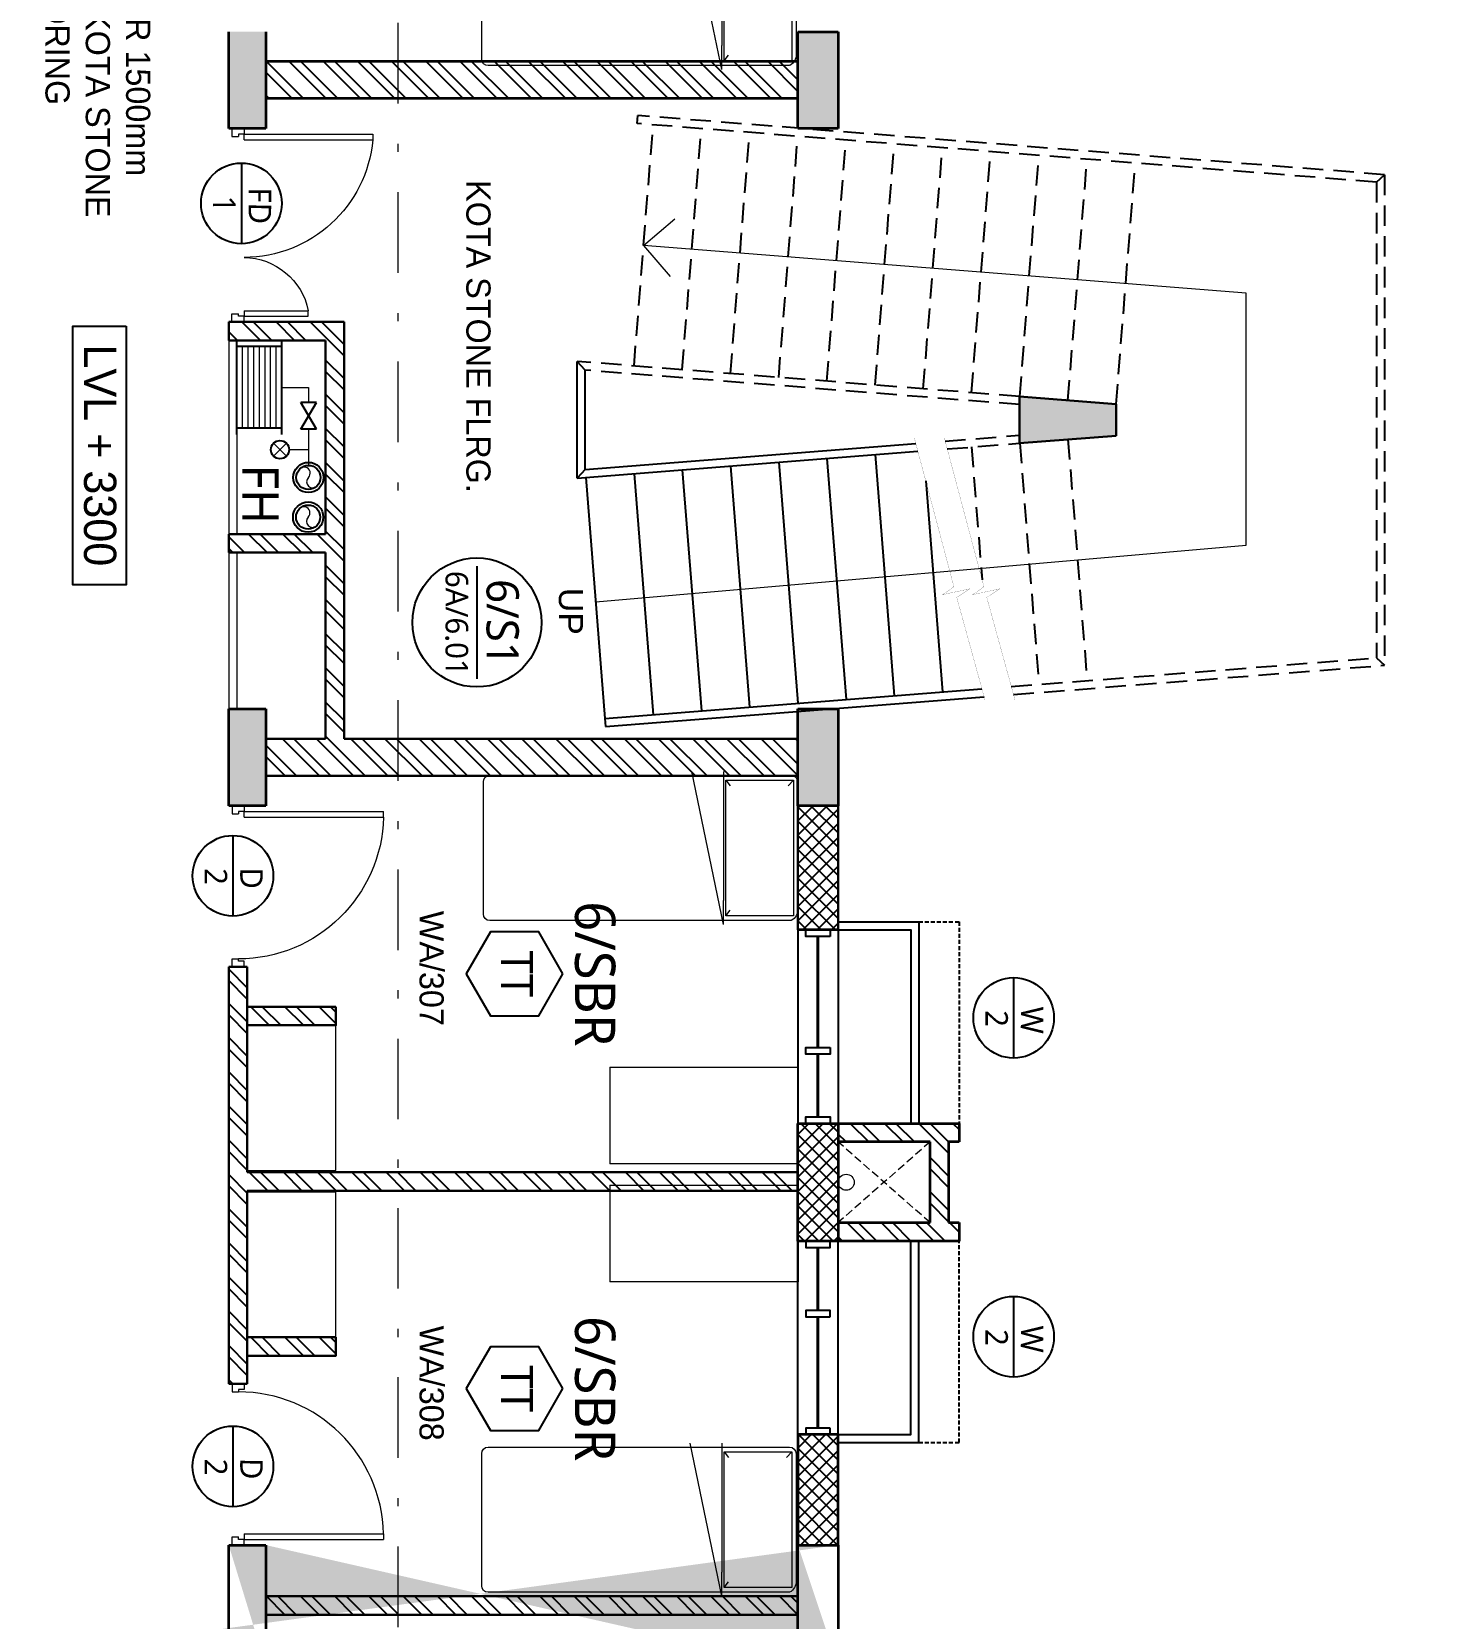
# Model space of a CAD drawing. Header units: millimetres. Extents: x -1127141 to 1597693, y -1835560 to -399335.
# Drawn here: x 1276199 to 1284923, y -523658 to -513819 of the extents above; entities that cross this region are included whole.
import ezdxf
from ezdxf.enums import TextEntityAlignment as Align

# ---------------------------------------------------------------- set-up
doc = ezdxf.new("R2010")
doc.units = ezdxf.units.MM
doc.header["$MEASUREMENT"] = 0
for name, pattern in [('Dash dot', [21, 10, -5, 1, -5]), ('DASHED2', [0.375, 0.25, -0.125]), ('HIDDEN', [0.375, 0.25, -0.125]), ('HIDDEN2', [4.7625, 3.175, -1.5875])]:
    doc.linetypes.add(name, pattern=pattern)
for name, color, linetype in [('A-Anno Tags', 6, 'Continuous'), ('A-Elevation', 4, 'Continuous'), ('A-Steps', 3, 'Continuous'), ('A-Wall Patt', 8, 'Continuous'), ('A-Window', 4, 'Continuous'), ('Anno_Frames', 7, 'Continuous'), ('Anno_Labels', 7, 'Continuous'), ('COLUMN', 5, 'Continuous'), ('S-Conc Patt', 9, 'Continuous')]:
    doc.layers.add(name, color=color, linetype=linetype)
for name, color, linetype, lineweight in [('A-Door', 4, 'Continuous', 9), ('A-Wall Sec', 1, 'Continuous', 30), ('A-WIN', 5, 'Continuous', 25), ('column hatch', 12, 'Continuous', 5), ('E-CABLE TRAY', 32, 'Continuous', 18), ('frntr', 32, 'Continuous', 9), ('rwp', 231, 'Continuous', 5), ('S-Concrete', 40, 'Continuous', 30), ('Section lines', 8, 'Continuous', 13), ('shaft', 252, 'HIDDEN2', 5), ('STAIR', 3, 'Continuous', 9), ('text', 7, 'Continuous', 9), ('Wall HATCH', 8, 'Continuous', 15)]:
    doc.layers.add(name, color=color, linetype=linetype, lineweight=lineweight)
doc.styles.add('IIITD @ 100', font='trebuc.ttf', dxfattribs={"height": 210})
doc.styles.get("Standard").update_dxf_attribs({"font": 'trebuc.ttf'})
pattern_1 = [(315, (1445308.53, 119140.81), (106.066017, 106.066017), []), (315, (1445308.53, 119070.1), (106.066017, 106.066017), [])]
pattern_2 = [(315, (1445308.53, 119140.81), (44.194174, 44.194174), []), (45, (1445308.53, 119140.81), (-44.194174, 44.194174), [])]

# ---------------------------------------------------------------- blocks, each defined once
blk = doc.blocks.new('ABL_Door_S - 1000 x 2100-11-3 Second Floor Lvl')
at = {"layer": 'A-Door', "color": 5}
for p, q in [((-500, 37.5), (-450, 37.5)), ((-500, -37.5), (-500, 37.5)), ((-450, 37.5), (-450, -2.5)), ((450, 37.5), (450, -2.5)), ((500, 37.5), (450, 37.5)), ((500, -37.5), (500, 37.5)), ((-500, -37.5), (-465, -37.5)), ((-465, -2.5), (-450, -2.5)), ((-465, -37.5), (-465, -2.5)), ((-430, -37.5), (-465, -37.5)), ((465, -2.5), (450, -2.5)), ((465, -37.5), (465, -2.5)), ((500, -37.5), (465, -37.5))]:
    blk.add_line(p, q, dxfattribs=at)
at = {"layer": 'A-Door', "color": 5, "lineweight": 18}
for p, q in [((-465, -37.5), (-465, -902.5)), ((-430, -37.5), (-430, -902.5)), ((-430, -902.5), (-465, -902.5))]:
    blk.add_line(p, q, dxfattribs=at)
at = {"layer": 'A-Door'}
blk.add_arc((-450.4, -2.3), 900.4, 271.2981, 359.98939, dxfattribs=at)
blk = doc.blocks.new('*U29')
at = {"layer": 'A-Anno Tags'}
blk.add_lwpolyline([(-250, 0), (250, 0)], dxfattribs=at)
blk.add_circle((0, 0), 250, dxfattribs=at)
at = {"layer": 'Anno_Frames', "color": 7}
for tag, rotation, p in [('ENTITY', 359.76079, (14.9, 184.7)), ('ENTITYNO', 0.17569, (4.1, -35.7))]:
    blk.add_attdef(tag, text='', height=140, rotation=rotation, dxfattribs=at).set_placement(p, align=Align.TOP_CENTER)
blk = doc.blocks.new('Room Tag with Finish')
blk.add_lwpolyline([(0, 0), (-2.598, -1.5), (-2.598, -4.5), (0, -6), (2.598, -4.5), (2.598, -1.5)], close=True)
at = {"layer": 'Anno_Frames'}
blk.add_attdef('ROOM_NAME', text='', height=2.5, dxfattribs=at).set_placement((0, 0), align=Align.BOTTOM_CENTER)
blk.add_attdef('FF', text='', height=2, dxfattribs=at).set_placement((0, -1.848), align=Align.TOP_CENTER)
blk = doc.blocks.new('W 1200')
at = {"layer": 'A-Window', "linetype": 'HIDDEN', "ltscale": 100}
for p, q in [((552587.8, 7900.3), (552587.8, 9150.3)), ((552837.8, 7900.3), (552587.8, 7900.3))]:
    blk.add_line(p, q, dxfattribs=at)
at = {"layer": 'A-Window', "color": 2, "lineweight": 40}
for p, q in [((553462.8, 8720.3), (553462.8, 9110.3)), ((553462.8, 7990.3), (553462.8, 8680.3))]:
    blk.add_line(p, q, dxfattribs=at)
at = {"layer": 'A-Window', "color": 5}
for points in [[(553337.8, 7900.3), (552837.8, 7900.3), (552837.8, 9150.3)], [(553337.8, 7950.3), (552887.8, 7950.3), (552887.8, 9150.3)]]:
    blk.add_lwpolyline(points, dxfattribs=at)
at = {"layer": 'A-Window'}
for points in [[(553337.8, 7950.3), (553337.8, 9150.3)], [(553587.8, 7950.3), (553587.8, 9150.3)], [(553387.8, 8680.3), (553387.8, 8720.3), (553537.8, 8720.3), (553537.8, 8680.3), (553387.8, 8680.3)]]:
    blk.add_lwpolyline(points, dxfattribs=at)
for points in [[(553387.8, 9150.3), (553537.8, 9150.3), (553537.8, 9110.3), (553387.8, 9110.3)], [(553387.8, 7990.3), (553537.8, 7990.3), (553537.8, 7950.3), (553387.8, 7950.3)]]:
    blk.add_lwpolyline(points, close=True, dxfattribs=at)
blk = doc.blocks.new('Door 1200')
at = {"layer": 'A-Door', "color": 5, "lineweight": 18}
for p, q in [((524083.6, 16182.3), (524083.6, 16132.3)), ((524083.6, 16182.3), (524158.6, 16182.3)), ((524123.6, 16147.3), (524123.6, 16132.3)), ((524158.6, 16147.3), (524123.6, 16147.3)), ((524158.6, 16182.3), (524158.6, 16147.3)), ((524158.6, 16147.3), (524557.1, 16147.3)), ((524158.6, 16112.3), (524158.6, 16147.3)), ((524557.1, 16147.3), (524557.1, 16112.3)), ((524083.6, 16132.3), (524123.6, 16132.3)), ((524158.6, 16112.3), (524557.1, 16112.3)), ((524083.6, 15032.3), (524123.6, 15032.3)), ((524083.6, 14982.3), (524083.6, 15032.3)), ((524083.6, 14982.3), (524158.6, 14982.3)), ((524123.6, 15017.3), (524123.6, 15032.3)), ((524158.6, 15017.3), (524123.6, 15017.3)), ((524158.6, 15052.3), (524957.9, 15052.4)), ((524158.6, 15052.3), (524158.6, 15017.3)), ((524158.6, 15017.3), (524957.9, 15017.4)), ((524158.6, 14982.3), (524158.6, 15017.3)), ((524957.9, 15017.4), (524957.9, 15052.4))]:
    blk.add_line(p, q, dxfattribs=at)
at = {"layer": 'A-Door', "lineweight": 18}
for centre, radius, start, end in [((524154.5, 16192.8), 410.5, 270.56949, 348.69202), ((524156.8, 14977.8), 804.5, 5.31466, 89.87159)]:
    blk.add_arc(centre, radius, start, end, dxfattribs=at)
blk = doc.blocks.new('f h')
at = {"layer": 'A-WIN'}
for p, q in [((1010874.1, -78569.6), (1010971.8, -78569.6)), ((1010874.1, -78569.6), (1010971.8, -78734.3)), ((1010971.8, -78569.6), (1010874.1, -78734.3)), ((1011088, -78536.1), (1011088, -79119.7)), ((1011088, -78574.9), (1011368, -78574.9)), ((1011368, -78536.1), (1011368, -79119.7)), ((1010874.1, -78734.3), (1010971.8, -78734.3)), ((1011088, -79080.9), (1011368, -79080.9))]:
    blk.add_line(p, q, dxfattribs=at)
at = {"layer": 'A-WIN', "ltscale": 50}
for centre, radius in [((1010925.4, -78023.2), 93.8), ((1010925.4, -78023.2), 75), ((1010923.8, -78269.1), 93.8), ((1010923.8, -78269.1), 75)]:
    blk.add_circle(centre, radius, dxfattribs=at)
at = {"layer": 'A-WIN'}
blk.add_circle((1011100.2, -78441.2), 56.6, dxfattribs=at)
at = {"layer": 'Wall HATCH'}
for p, q in [((1010923, -78569.6), (1010923, -78343.9)), ((1011140.3, -78401.1), (1011060.2, -78481.2)), ((1011140.3, -78481.2), (1011060.2, -78401.1)), ((1010923, -78441.2), (1011043.6, -78441.2)), ((1011123, -78574.9), (1011123, -79080.9)), ((1011158, -78574.9), (1011158, -79080.9)), ((1011193, -78574.9), (1011193, -79080.9)), ((1011228, -78574.9), (1011228, -79080.9)), ((1011263, -78574.9), (1011263, -79080.9)), ((1011298, -78574.9), (1011298, -79080.9)), ((1011333, -78574.9), (1011333, -79080.9)), ((1010923, -78827.9), (1010923, -78734.3)), ((1011088, -78827.9), (1010923, -78827.9))]:
    blk.add_line(p, q, dxfattribs=at)
at = {"layer": 'Wall HATCH', "ltscale": 50}
for centre in [(1010899, -77996.6), (1010897.5, -78242.4)]:
    blk.add_arc(centre, 37.5, 314.62668, 134.62668, dxfattribs=at)
at = {"layer": 'Wall HATCH'}
for centre in [(1010951.7, -78049.9), (1010950.1, -78295.8)]:
    blk.add_arc(centre, 37.5, 134.62668, 314.62668, dxfattribs=at)
blk = doc.blocks.new('Starting Stair HOSTEL out')
at = {"layer": 'S-Conc Patt', "linetype": 'Continuous'}
blk.add_hatch(color=256, dxfattribs=at).paths.add_polyline_path([(926418.9, 139402.9), (926223.3, 139402.9), (926175.7, 138802.9), (926466.1, 138802.9)])
at = {"layer": 'A-Elevation', "linetype": 'HIDDEN2', "ltscale": 40}
for p, q in [((924800.3, 141066.7), (924433.1, 136435.1)), ((924846.5, 141016.7), (924483, 136431.1)), ((924800.3, 141066.7), (927842.8, 141066.7)), ((924846.5, 141016.7), (924800.3, 141066.7)), ((924846.5, 141016.7), (927796.6, 141016.7)), ((927796.6, 141016.7), (927841.5, 141066.6)), ((927974.7, 138752.5), (927796.6, 141016.7)), ((928023.8, 138766.1), (927842.8, 141066.7)), ((926175.7, 138802.9), (925958.2, 136059.2)), ((926225.9, 138802.9), (926012.3, 136109.2)), ((926452.2, 138342.1), (926416, 138802.9)), ((926501.3, 138355.2), (926466.1, 138802.9)), ((924483, 136431.1), (924433.1, 136435.1))]:
    blk.add_line(p, q, dxfattribs=at)
at = {"layer": 'A-Elevation'}
for p, q in [((928173.1, 136231.7), (927989.1, 138570.3)), ((928222.9, 136235.7), (928038.2, 138583.8)), ((926627.9, 136109.2), (926466.6, 138159.8)), ((926682, 136059.2), (926515.7, 138172.8)), ((928173.1, 136231.7), (928222.9, 136235.7)), ((926012.3, 136109.2), (925958.2, 136059.2)), ((926627.9, 136109.2), (926012.3, 136109.2)), ((926627.9, 136109.2), (926682, 136059.2)), ((926682, 136059.2), (925958.2, 136059.2))]:
    blk.add_line(p, q, dxfattribs=at)
at = {"layer": 'A-Steps', "linetype": 'DASHED2', "ltscale": 500}
for p, q in [((926223.3, 139402.9), (924728, 139521.4)), ((926199.6, 139103.8), (924704.3, 139222.4)), ((926441, 139103.8), (927936.3, 139222.4)), ((926175.9, 138804.8), (924680.6, 138923.3)), ((926464.7, 138804.8), (927960, 138923.3)), ((926152.2, 138505.7), (924656.9, 138624.2)), ((926488.4, 138505.7), (927312.1, 138571)), ((926128.5, 138206.6), (924633.1, 138325.2)), ((926104.7, 137907.6), (924609.4, 138026.1)), ((926081, 137608.5), (924585.7, 137727.1)), ((926057.3, 137309.5), (924562, 137428)), ((926033.6, 137010.4), (924538.3, 137128.9)), ((926009.9, 136711.3), (924514.6, 136829.9)), ((925986.2, 136412.3), (924490.9, 136530.8))]:
    blk.add_line(p, q, dxfattribs=at)
at = {"layer": 'A-Steps'}
for p, q in [((926698, 138221.4), (928007.4, 138325.2)), ((926535.8, 137907.6), (928031.1, 138026.1)), ((926559.5, 137608.5), (928054.8, 137727.1)), ((926583.2, 137309.5), (928078.5, 137428)), ((926606.9, 137010.4), (928102.2, 137128.9)), ((926630.6, 136711.3), (928126, 136829.9)), ((926654.4, 136412.3), (928149.7, 136530.8)), ((926678.1, 136113.2), (928173.4, 136231.8))]:
    blk.add_line(p, q, dxfattribs=at)
at = {"layer": 'S-Concrete', "linetype": 'Continuous'}
for p, q in [((926175.7, 138802.9), (926223.3, 139402.9)), ((926223.3, 139402.9), (926418.9, 139402.9)), ((926466.1, 138802.9), (926418.9, 139402.9)), ((926175.7, 138802.9), (926466.1, 138802.9))]:
    blk.add_line(p, q, dxfattribs=at)
at = {"layer": 'STAIR', "color": 5, "const_width": 1}
for points in [[(926431.4, 138336.6), (927355.9, 138582.7), (927405.2, 138511.2), (927368.3, 138680.8), (927422.4, 138600.4), (928057.9, 138775.4)], [(926431.4, 138150.4), (927355.9, 138396.5), (927405.2, 138325), (927368.3, 138494.6), (927422.4, 138414.2), (928057.9, 138589.3)]]:
    blk.add_lwpolyline(points, dxfattribs=at)
at = {"layer": 'text'}
for p, q in [((925534.9, 140209.8), (925238.5, 136471.5)), ((927098.5, 140209.8), (925534.9, 140209.8)), ((927449.7, 136174.4), (927098.5, 140209.8)), ((925238.5, 136471.5), (925073, 136665.5)), ((925238.5, 136471.5), (925432.5, 136637))]:
    blk.add_line(p, q, dxfattribs=at)
at = {"layer": 'text', "linetype": 'Continuous', "insert": (927362.5, 136095.9), "char_height": 150, "width": 495.151, "attachment_point": 1}
blk.add_mtext('{\\fArial|b0|i0|c0|p34;UP}', dxfattribs=at)
blk = doc.blocks.new('Door Tag')
blk.add_line((-3.5, 0), (3.5, 0))
blk.add_circle((0, 0), 4)
blk.add_attdef('DW_NAME', text='', height=2).set_placement((0, 0), align=Align.BOTTOM_CENTER)
blk.add_attdef('SHEET_NO', text='', height=1.4).set_placement((0.053, -0.543), align=Align.TOP_CENTER)
blk = doc.blocks.new('Section Grp abc')
at = {"layer": 'Section lines', "linetype": 'Dash dot', "ltscale": 50}
blk.add_line((604554.4, -166837.6), (664405.7, -166837.6), dxfattribs=at)
blk = doc.blocks.new('column 2.03')
at = {"layer": 'S-Conc Patt'}
h = blk.add_hatch(color=256, dxfattribs=at)
h.paths.add_polyline_path([(540566.9, -135247.1), (541303.1, -135104), (541350.8, -135349.4), (540614.6, -135492.5)])
h.paths.add_polyline_path([(524899.3, -138549.2), (524851.5, -138303.7), (525872.4, -138105.3), (525920.1, -138350.7)])
h.paths.add_polyline_path([(537562.2, -136087.7), (537514.5, -135842.3), (538535.4, -135643.9), (538583.1, -135889.3)])
h.paths.add_polyline_path([(534396.5, -136703.1), (534348.8, -136457.7), (535369.7, -136259.2), (535417.4, -136504.6)])
h.paths.add_polyline_path([(531230.7, -137318.4), (531183, -137073), (532203.9, -136874.6), (532251.6, -137120)])
h.paths.add_polyline_path([(528065, -137933.8), (528017.3, -137688.4), (529038.2, -137489.9), (529085.9, -137735.4)])
h.paths.add_polyline_path([(535976.7, -127930.6), (535929, -127685.2), (536949.9, -127486.8), (536997.6, -127732.2)])
h.paths.add_polyline_path([(532810.9, -128546), (532763.2, -128300.6), (533784.1, -128102.1), (533831.8, -128347.5)])
h.paths.add_polyline_path([(529644.8, -129159.3), (529597.1, -128913.9), (530618, -128715.5), (530665.7, -128960.9)])
h.paths.add_polyline_path([(520147.5, -131005.4), (520099.8, -130760), (521120.7, -130561.5), (521168.4, -130806.9)])
h.paths.add_polyline_path([(523313.3, -130390), (523265.6, -130144.6), (524286.5, -129946.2), (524334.2, -130191.6)])
h.paths.add_polyline_path([(526479, -129774.7), (526431.3, -129529.3), (527452.2, -129330.8), (527499.9, -129576.2)])
h.paths.add_polyline_path([(534601.4, -133066.6), (534645.3, -133292.4), (533909.1, -133435.5), (533865.2, -133209.7)])
h.paths.add_polyline_path([(534271.4, -131369.1), (534315.3, -131594.8), (533579.1, -131737.9), (533535.2, -131512.2)])
h.paths.add_polyline_path([(528269.9, -134297.3), (528313.8, -134523.1), (527577.5, -134666.2), (527533.7, -134440.4)])
h.paths.add_polyline_path([(527939.9, -132599.8), (527983.8, -132825.5), (527247.6, -132968.7), (527203.7, -132742.9)])
h.paths.add_polyline_path([(521917.3, -135532.1), (521961.2, -135757.9), (521225, -135901), (521181.1, -135675.2)])
h.paths.add_polyline_path([(521587.4, -133834.6), (521631.3, -134060.4), (520895, -134203.5), (520851.2, -133977.7)])
h.paths.add_polyline_path([(544877.5, -132790.5), (544734.4, -132054.3), (544979.8, -132006.6), (545122.9, -132742.8)])
h.paths.add_polyline_path([(517960.1, -142269.1), (517210.4, -142269.1), (517210.4, -142019.1), (517960.1, -142019.1)])
h.paths.add_polyline_path([(514865.3, -142269.1), (514115.3, -142269.1), (514115.3, -142019.1), (514865.3, -142019.1)])
h.paths.add_polyline_path([(511830.3, -142269.1), (511080.3, -142269.1), (511080.3, -142019.1), (511830.3, -142019.1)])
h.paths.add_polyline_path([(540790.7, -131864.2), (540201.7, -131978.7), (540245.6, -132204.5), (540834.5, -132090)])
h.paths.add_polyline_path([(544283.2, -129732.9), (544140.1, -128996.7), (544385.5, -128949), (544528.6, -129685.2)])
h.paths.add_polyline_path([(543543.9, -125929.8), (543400.8, -125193.6), (543646.2, -125145.9), (543789.4, -125882.1)])
h.paths.add_polyline_path([(539189.6, -126012.2), (539631.4, -125926.3), (539675.3, -126152.1), (539233.5, -126238)])
h.paths.add_polyline_path([(539780.1, -128474.1), (539694.2, -128032.4), (539920, -127988.5), (540005.9, -128430.2)])
h.paths.add_polyline_path([(541523.5, -126017), (541437.6, -125575.2), (541663.4, -125531.3), (541749.2, -125973.1)])
h.paths.add_polyline_path([(542305.6, -130041), (542219.8, -129599.3), (542445.5, -129555.4), (542531.4, -129997.1)])
h.paths.add_polyline_path([(542125.1, -127906.1), (541683.4, -127992), (541639.5, -127766.2), (542081.2, -127680.3)])
h.paths.add_polyline_path([(540306.2, -129974.8), (540392.1, -130416.6), (540166.3, -130460.5), (540080.4, -130018.7)])
h.paths.add_polyline_path([(515809.6, -129110), (515073.4, -129253.1), (515025.7, -129007.7), (515761.9, -128864.6)])
h.paths.add_polyline_path([(517979.5, -134770.2), (517865, -134181.2), (518090.8, -134137.3), (518205.3, -134726.3)])
h.paths.add_polyline_path([(517278.9, -136668.8), (516542.7, -136811.9), (516498.8, -136586.1), (517235, -136443)])
h.paths.add_polyline_path([(517859.1, -130219.6), (517122.9, -130362.7), (517075.2, -130117.2), (517811.4, -129974.1)])
h.paths.add_polyline_path([(516895.3, -142569.1), (516295.3, -142569.1), (516295.3, -142319.1), (516895.3, -142319.1)])
h.paths.add_polyline_path([(511830.3, -142569.1), (511080.3, -142569.1), (511080.3, -142319.1), (511830.3, -142319.1)])
h.paths.add_polyline_path([(519550.2, -142319.1), (520150.3, -142319.1), (520150.3, -142569.1), (519550.2, -142569.1)])
h.paths.add_polyline_path([(514865.3, -142569.1), (514115.3, -142569.1), (514115.3, -142319.1), (514865.3, -142319.1)])
h.paths.add_polyline_path([(516948.8, -134970.5), (516212.5, -135113.6), (516164.8, -134868.2), (516901.1, -134725.1)])
h.paths.add_polyline_path([(517957.2, -140158.4), (517221, -140301.5), (517173.3, -140056.1), (517909.5, -139913)])
h.paths.add_polyline_path([(517576.5, -128766.5), (516840.3, -128909.6), (516792.6, -128664.2), (517528.8, -128521.1)])
h.paths.add_polyline_path([(512267.3, -129798.6), (511531.1, -129941.7), (511483.4, -129696.2), (512219.6, -129553.1)])
h.paths.add_polyline_path([(513410, -135658.4), (512673.8, -135801.5), (512626.1, -135556.1), (513362.3, -135413)])
h.paths.add_polyline_path([(522639.7, -139248.2), (521829.8, -139405.7), (521782.1, -139160.3), (522592, -139002.8)])
h.paths.add_polyline_path([(511330.3, -135808), (511330.3, -136455.9), (511080.3, -136455.9), (511080.3, -135855.9)])
h.paths.add_polyline_path([(533145.8, -169459.8), (532395.8, -169459.8), (532395.8, -169209.8), (533145.8, -169209.8)])
h.paths.add_polyline_path([(533145.8, -164179.8), (532395.8, -164179.8), (532395.8, -163949.8), (533145.8, -163949.8)])
h.paths.add_polyline_path([(533145.8, -160649.8), (532395.8, -160649.8), (532395.8, -160399.8), (533145.8, -160399.8)])
h.paths.add_polyline_path([(533145.8, -165909.8), (532395.8, -165909.8), (532395.8, -165679.8), (533145.8, -165679.8)])
h.paths.add_polyline_path([(527885.8, -169459.8), (527135.8, -169459.8), (527135.8, -169209.8), (527885.8, -169209.8)])
h.paths.add_polyline_path([(527885.8, -164179.8), (527135.8, -164179.8), (527135.8, -163949.8), (527885.8, -163949.8)])
h.paths.add_polyline_path([(527885.8, -160649.8), (527135.8, -160649.8), (527135.8, -160399.8), (527885.8, -160399.8)])
h.paths.add_polyline_path([(527885.8, -165909.8), (527135.8, -165909.8), (527135.8, -165679.8), (527885.8, -165679.8)])
h.paths.add_polyline_path([(522625.8, -164179.8), (521875.8, -164179.8), (521875.8, -163949.8), (522625.8, -163949.8)])
h.paths.add_polyline_path([(517780.8, -158379.8), (517030.8, -158379.8), (517030.8, -158629.8), (517780.8, -158629.8)])
h.paths.add_polyline_path([(514115.3, -158379.8), (514865.3, -158379.8), (514865.3, -158629.8), (514115.3, -158629.8)])
h.paths.add_polyline_path([(511080.3, -158379.8), (511830.3, -158379.8), (511830.3, -158629.8), (511080.3, -158629.8)])
h.paths.add_polyline_path([(542530.8, -160649.8), (541930.8, -160649.8), (541930.8, -160399.8), (542530.8, -160399.8)])
h.paths.add_polyline_path([(517855.8, -160399.8), (517105.8, -160399.8), (517105.8, -160649.8), (517855.8, -160649.8)])
h.paths.add_polyline_path([(522625.8, -160649.8), (521875.8, -160649.8), (521875.8, -160399.8), (522625.8, -160399.8)])
h.paths.add_polyline_path([(538330.8, -160649.8), (537730.8, -160649.8), (537730.8, -160399.8), (538330.8, -160399.8)])
h.paths.add_polyline_path([(541930.8, -163949.8), (542530.8, -163949.8), (542530.8, -164179.8), (541930.8, -164179.8)])
h.paths.add_polyline_path([(538330.8, -164179.8), (537730.8, -164179.8), (537730.8, -163949.8), (538330.8, -163949.8)])
h.paths.add_polyline_path([(519655.8, -170419.8), (518905.8, -170419.8), (518905.8, -170169.8), (519655.8, -170169.8)])
h.paths.add_polyline_path([(511330.3, -165929.8), (511330.3, -165179.8), (511080.3, -165179.8), (511080.3, -165929.8)])
h.paths.add_polyline_path([(514250.7, -165929.8), (513500.7, -165929.8), (513500.7, -165679.8), (514250.7, -165679.8)])
h.paths.add_polyline_path([(519655.8, -171899.8), (518905.8, -171899.8), (518905.8, -171649.8), (519655.8, -171649.8)])
h.paths.add_polyline_path([(517855.8, -171899.8), (517105.8, -171899.8), (517105.8, -171649.8), (517855.8, -171649.8)])
h.paths.add_polyline_path([(517855.8, -165929.8), (517105.8, -165929.8), (517105.8, -165679.8), (517855.8, -165679.8)])
h.paths.add_polyline_path([(517855.8, -164179.8), (517105.8, -164179.8), (517105.8, -163949.8), (517855.8, -163949.8)])
h.paths.add_polyline_path([(518905.8, -166279.8), (518905.8, -165679.8), (519135.8, -165679.8), (519135.8, -166279.8)])
h.paths.add_polyline_path([(540095.8, -166129.8), (540095.8, -165679.8), (540325.8, -165679.8), (540325.8, -166129.8)])
h.paths.add_polyline_path([(537810.8, -165679.8), (538260.8, -165679.8), (538260.8, -165909.8), (537810.8, -165909.8)])
h.paths.add_polyline_path([(540095.8, -170169.8), (540095.8, -169719.8), (540325.8, -169719.8), (540325.8, -170169.8)])
h.paths.add_polyline_path([(537915.8, -170169.8), (537915.8, -169719.8), (538145.8, -169719.8), (538145.8, -170169.8)])
h.paths.add_polyline_path([(540325.8, -168039.8), (539875.8, -168039.8), (539875.8, -167809.8), (540325.8, -167809.8)])
h.paths.add_polyline_path([(537915.8, -168149.8), (537915.8, -167699.8), (538145.8, -167699.8), (538145.8, -168149.8)])
h.paths.add_polyline_path([(542115.8, -166279.8), (542115.8, -165679.8), (542345.8, -165679.8), (542345.8, -166279.8)])
h.paths.add_polyline_path([(522365.8, -170419.8), (522365.8, -169669.8), (522115.8, -169669.8), (522115.8, -170419.8)])
h.paths.add_polyline_path([(542095.8, -170169.1), (542095.8, -169569.1), (542345.8, -169569.1), (542345.8, -170169.1)])
h.paths.add_polyline_path([(511080.3, -158079.8), (511830.3, -158079.8), (511830.3, -158329.8), (511080.3, -158329.8)])
h.paths.add_polyline_path([(520150.3, -158329.8), (519550.3, -158329.8), (519550.3, -158079.8), (520150.3, -158079.8)])
h.paths.add_polyline_path([(516295.3, -147579.8), (516895.3, -147579.8), (516895.3, -147809.8), (516295.3, -147809.8)])
h.paths.add_polyline_path([(516895.3, -158329.8), (516295.3, -158329.8), (516295.3, -158079.8), (516895.3, -158079.8)])
h.paths.add_polyline_path([(516295.3, -152839.8), (516895.3, -152839.8), (516895.3, -153069.8), (516295.3, -153069.8)])
h.paths.add_polyline_path([(514865.3, -147809.8), (514265.3, -147809.8), (514265.3, -147579.8), (514865.3, -147579.8)])
h.paths.add_polyline_path([(514865.3, -153069.8), (514265.3, -153069.8), (514265.3, -152839.8), (514865.3, -152839.8)])
h.paths.add_polyline_path([(514115.3, -158079.8), (514865.3, -158079.8), (514865.3, -158329.8), (514115.3, -158329.8)])
h.paths.add_polyline_path([(514250.7, -171899.8), (513500.7, -171899.8), (513500.7, -171649.8), (514250.7, -171649.8)])
h.paths.add_polyline_path([(511330.3, -147394.8), (511330.3, -147994.8), (511080.3, -147994.8), (511080.3, -147394.8)])
h.paths.add_polyline_path([(511330.3, -152654.5), (511330.3, -153255.2), (511080.3, -153255.2), (511080.3, -152654.5)])
h.paths.add_polyline_path([(520150.3, -147394.1), (520150.3, -147994.1), (519900.3, -147994.1), (519900.3, -147394.1)])
h.paths.add_polyline_path([(520150.3, -152654.8), (520150.3, -153254.8), (519900.3, -153254.8), (519900.3, -152654.8)])
h.paths.add_polyline_path([(522345.8, -165679.8), (522345.8, -166429.8), (522115.8, -166429.8), (522115.8, -165679.8)])
edge = h.paths.add_edge_path()
edge.add_line((547865.8, -169459.8), (547115.8, -169459.8))
edge.add_line((547115.8, -169209.8), (547865.8, -169209.8))
edge.add_line((547115.8, -169459.8), (547115.8, -169209.8))
edge.add_line((547865.8, -164179.8), (547115.8, -164179.8))
edge.add_line((547115.8, -163949.8), (547865.8, -163949.8))
edge.add_line((547115.8, -164179.8), (547115.8, -163949.8))
edge.add_line((547865.8, -160649.8), (547115.8, -160649.8))
edge.add_line((547115.8, -160399.8), (547865.8, -160399.8))
edge.add_line((547115.8, -160649.8), (547115.8, -160399.8))
edge.add_line((547865.8, -165909.8), (547115.8, -165909.8))
edge.add_line((547115.8, -165679.8), (547865.8, -165679.8))
edge.add_line((547115.8, -165909.8), (547115.8, -165679.8))
h.paths.add_polyline_path([(558385.8, -164179.8), (557635.8, -164179.8), (557635.8, -163949.8), (558385.8, -163949.8)])
h.paths.add_polyline_path([(558385.8, -160649.8), (557635.8, -160649.8), (557635.8, -160399.8), (558385.8, -160399.8)])
h.paths.add_polyline_path([(558145.8, -165679.8), (558145.8, -166429.8), (557915.8, -166429.8), (557915.8, -165679.8)])
h.paths.add_polyline_path([(553125.8, -169459.8), (552375.8, -169459.8), (552375.8, -169209.8), (553125.8, -169209.8)])
h.paths.add_polyline_path([(553125.8, -164179.8), (552375.8, -164179.8), (552375.8, -163949.8), (553125.8, -163949.8)])
h.paths.add_polyline_path([(553125.8, -160649.8), (552375.8, -160649.8), (552375.8, -160399.8), (553125.8, -160399.8)])
h.paths.add_polyline_path([(553125.8, -165909.8), (552375.8, -165909.8), (552375.8, -165679.8), (553125.8, -165679.8)])
h.paths.add_polyline_path([(547865.8, -169459.8), (547115.8, -169459.8), (547115.8, -169209.8), (547865.8, -169209.8)], flags=17)
h.paths.add_polyline_path([(547865.8, -164179.8), (547115.8, -164179.8), (547115.8, -163949.8), (547865.8, -163949.8)], flags=17)
h.paths.add_polyline_path([(547865.8, -160649.8), (547115.8, -160649.8), (547115.8, -160399.8), (547865.8, -160399.8)], flags=17)
h.paths.add_polyline_path([(547865.8, -165909.8), (547115.8, -165909.8), (547115.8, -165679.8), (547865.8, -165679.8)], flags=17)
h.paths.add_polyline_path([(565550.8, -171254.8), (565550.8, -170654.8), (565300.8, -170654.8), (565300.8, -171254.8)])
h.paths.add_polyline_path([(565550.8, -160649.8), (564950.8, -160649.8), (564950.8, -160399.8), (565550.8, -160399.8)])
h.paths.add_polyline_path([(561350.8, -160649.8), (560750.8, -160649.8), (560750.8, -160399.8), (561350.8, -160399.8)])
h.paths.add_polyline_path([(565550.8, -164179.8), (564950.8, -164179.8), (564950.8, -163949.8), (565550.8, -163949.8)])
h.paths.add_polyline_path([(561350.8, -164179.8), (560750.8, -164179.8), (560750.8, -163949.8), (561350.8, -163949.8)])
h.paths.add_polyline_path([(565550.8, -166429.8), (565550.8, -165679.8), (565300.8, -165679.8), (565300.8, -166429.8)])
h.paths.add_polyline_path([(560600.8, -171254.8), (561350.8, -171254.8), (561350.8, -171004.8), (560600.8, -171004.8)])
h.paths.add_polyline_path([(561350.8, -166429.8), (561350.8, -165679.8), (561120.8, -165679.8), (561120.8, -166429.8)])
h.paths.add_polyline_path([(557895.8, -171254.8), (557895.8, -170504.8), (558145.8, -170504.8), (558145.8, -171254.8)])
at = {"layer": 'S-Concrete', "lineweight": 35}
for p, q in [((537730.8, -160649.8), (537730.8, -160399.8)), ((537730.8, -160399.8), (538330.8, -160399.8)), ((538330.8, -160399.8), (538330.8, -160649.8)), ((541930.8, -160649.8), (541930.8, -160399.8)), ((541930.8, -160399.8), (542530.8, -160399.8)), ((542530.8, -160399.8), (542530.8, -160649.8)), ((547115.8, -160649.8), (547115.8, -160399.8)), ((547115.8, -160399.8), (547865.8, -160399.8)), ((538330.8, -160649.8), (537730.8, -160649.8)), ((542530.8, -160649.8), (541930.8, -160649.8)), ((547865.8, -160649.8), (547115.8, -160649.8)), ((537730.8, -163949.8), (538330.8, -163949.8)), ((538330.8, -163949.8), (538330.8, -164179.8)), ((541930.8, -164179.8), (541930.8, -163949.8)), ((541930.8, -163949.8), (542530.8, -163949.8)), ((542530.8, -163949.8), (542530.8, -164179.8)), ((547115.8, -164179.8), (547115.8, -163949.8)), ((547115.8, -163949.8), (547865.8, -163949.8)), ((538330.8, -164179.8), (537730.8, -164179.8)), ((542530.8, -164179.8), (541930.8, -164179.8)), ((547865.8, -164179.8), (547115.8, -164179.8))]:
    blk.add_line(p, q, dxfattribs=at)
blk = doc.blocks.new('table')
at = {"layer": 'frntr'}
for p, q in [((268967.9, -309086.6), (269567.9, -309086.6)), ((268967.9, -309086.6), (268967.9, -310253.5)), ((269567.9, -310254.9), (269567.9, -309086.6)), ((268967.9, -310253.5), (269567.9, -310253.5))]:
    blk.add_line(p, q, dxfattribs=at)
blk = doc.blocks.new('bed')
at = {"layer": 'frntr'}
for p, q in [((268672.9, -306926.9), (268672.9, -308179.2)), ((269532.9, -306886.9), (268712.9, -306886.9)), ((269572.9, -308376.9), (269572.9, -306926.9)), ((269597.9, -308376.9), (268647.9, -308179.2)), ((268672.9, -308179.2), (268672.9, -308376.9)), ((268647.9, -308376.9), (269447.9, -308376.9)), ((268672.9, -308376.9), (268672.9, -308796.9)), ((269542.8, -308390.7), (268702.8, -308390.7)), ((268702.8, -308390.7), (268702.8, -308810.7)), ((268702.8, -308390.7), (268737.9, -308416.9)), ((269597.9, -308376.9), (269447.9, -308376.9)), ((269542.8, -308390.7), (269507.9, -308416.9)), ((269542.8, -308810.7), (269542.8, -308390.7)), ((269572.9, -308796.9), (269572.9, -308376.9)), ((268702.8, -308810.7), (268737.9, -308776.9)), ((268702.8, -308810.7), (269542.8, -308810.7)), ((268712.9, -308836.9), (269509.9, -308836.9))]:
    blk.add_line(p, q, dxfattribs=at)
for centre, radius, start, end in [((268712.9, -306926.9), 40, 90, 180), ((269532.9, -306926.9), 40, 0, 90), ((268712.9, -308796.9), 40, 180, 270), ((269506.4, -308761.8), 75.2, 267.33383, 332.15593)]:
    blk.add_arc(centre, radius, start, end, dxfattribs=at)
blk = doc.blocks.new('wardrobe')
at = {"layer": 'frntr'}
for p, q in [((266249.2, -309334.4), (266799.2, -309334.4)), ((266249.2, -310234.4), (266249.2, -309334.4)), ((266799.2, -310234.4), (266799.2, -309334.4)), ((266799.2, -309334.4), (266799.2, -310234.4)), ((266799.2, -310234.4), (266249.2, -310234.4))]:
    blk.add_line(p, q, dxfattribs=at)
blk = doc.blocks.new('bbbb')
at = {"layer": 'frntr', "rotation": 90}
blk.add_blockref('wardrobe', (-39613.3, -573636), dxfattribs=at)
at = {"layer": 'frntr'}
for name, p in [('bed', (2630, -1404.3)), ('table', (710, 0))]:
    blk.add_blockref(name, p, dxfattribs=at)
blk = doc.blocks.new('aaa')
at = {"layer": 'frntr', "rotation": 90}
blk.add_blockref('wardrobe', (-40626.7, -573636), dxfattribs=at)
at = {"layer": 'frntr'}
for name, p in [('bed', (-1514.5, -1414.3)), ('table', (0, 0))]:
    blk.add_blockref(name, p, dxfattribs=at)

msp = doc.modelspace()

# ---------------------------------------------------------------- hatches: boundary and pattern name
at = {"layer": 'A-Wall Patt'}
h = msp.add_hatch(dxfattribs=at)
h.set_pattern_fill('ANSI32', color=256, scale=400, style=0)
h.set_pattern_definition(pattern_1)
h.paths.add_polyline_path([(1280950.8, -508973.8), (1280950.8, -509088.8), (1280951, -509088.8), (1280951, -508973.8)])
h.paths.add_polyline_path([(1280950.8, -513888.8), (1280950.8, -514061.3), (1280951, -514061.3), (1280951, -513888.8)])
h.paths.add_polyline_path([(1281770.8, -511243.8), (1281770.8, -511743.8), (1281200.8, -511743.8), (1281200.8, -511243.8)], flags=16)
h.paths.add_polyline_path([(1277536, -510233.8), (1277421, -510233.8), (1277421, -512818.8), (1277536, -512818.8)])
h.paths.add_polyline_path([(1281201, -511128.8), (1281201, -511858.8), (1281950.8, -511858.8), (1281950.8, -511743.8), (1281885.8, -511743.8), (1281885.8, -511243.8), (1281950.8, -511243.8), (1281950.8, -511128.8)])
h.paths.add_polyline_path([(1280951, -511858.8), (1280951, -511128.8), (1280950.8, -511128.8), (1280950.8, -511431.3), (1277536, -511431.3), (1277536, -511546.3), (1280950.8, -511546.3), (1280950.8, -511858.8)])
h = msp.add_hatch(dxfattribs=at)
h.set_pattern_fill('ANSI32', color=256, scale=400, style=0)
h.set_pattern_definition(pattern_1)
h.paths.add_polyline_path([(1280951, -514233.8), (1280951, -514003.6), (1277651, -514004.1), (1277651, -514233.8)])
h = msp.add_hatch(dxfattribs=at)
h.set_pattern_fill('ANSI32', color=256, scale=400, style=0)
h.set_pattern_definition(pattern_1)
h.paths.add_polyline_path([(1278136, -518203.8), (1278136, -515618.8), (1278021, -515618.8), (1277421, -515618.8), (1277421, -515733.8), (1278021, -515733.8), (1278021, -516933.8), (1277421, -516933.8), (1277421, -517048.8), (1278021, -517048.8), (1278021, -518203.8)])
h.paths.add_polyline_path([(1280951, -518433.8), (1280951, -518203.8), (1277651, -518203.8), (1277651, -518433.8)])
h.paths.add_polyline_path([(1280951, -519388.8), (1280951, -518548.8), (1280950.8, -518548.8), (1280950.8, -519388.8)])
h = msp.add_hatch(dxfattribs=at)
h.set_pattern_fill('ANSI32', color=256, scale=400, style=0)
h.set_pattern_definition([(315, (1375248.27, -290140.47), (106.06602, 106.06602), []), (315, (1375248.27, -290211.18), (106.06602, 106.06602), [])])
h.paths.add_polyline_path([(1280950.8, -518433.8), (1280950.8, -518548.8), (1280951, -518548.8), (1280951, -518433.8)])
h.paths.add_polyline_path([(1280950.8, -523348.8), (1280950.8, -523521.3), (1280951, -523521.3), (1280951, -523348.8)])
h.paths.add_polyline_path([(1281770.8, -520703.8), (1281770.8, -521203.8), (1281200.8, -521203.8), (1281200.8, -520703.8)], flags=16)
h.paths.add_polyline_path([(1277421, -522203.8), (1277536, -522203.8), (1277536, -519618.8), (1277421, -519618.8)])
h.paths.add_polyline_path([(1280951, -521318.8), (1280951, -520588.8), (1280950.8, -520588.8), (1280950.8, -520891.3), (1277536, -520891.3), (1277536, -521006.3), (1280950.8, -521006.3), (1280950.8, -521318.8)])
h.paths.add_polyline_path([(1281201, -520588.8), (1281201, -521318.8), (1281950.8, -521318.8), (1281950.8, -521203.8), (1281885.8, -521203.8), (1281885.8, -520703.8), (1281950.8, -520703.8), (1281950.8, -520588.8)])
h = msp.add_hatch(dxfattribs=at)
h.set_pattern_fill('ANSI37', color=256, scale=500, style=0)
h.set_pattern_definition(pattern_2)
h.paths.add_polyline_path([(1281200.8, -521318.8), (1281200.9, -521203.8), (1281200.8, -521203.8), (1281200.9, -521203.8), (1281200.9, -520956.3, -0.024367), (1281200.9, -520951.4), (1281200.9, -520703.9), (1281200.8, -520703.8), (1281200.9, -520703.8), (1281201, -520588.8), (1280950.8, -520588.8), (1280950.8, -521318.8)])
h.paths.add_polyline_path([(1281200.8, -519388.8), (1281201, -518618.8), (1280951, -518618.8), (1280950.8, -519388.8)])
h = msp.add_hatch(dxfattribs=at)
h.set_pattern_fill('ANSI32', color=256, scale=400, angle=-90, style=0)
h.set_pattern_definition([(315, (1600521.61, 776657.25), (106.066017, 106.066017), []), (315, (1600521.61, 776586.54), (106.066017, 106.066017), [])])
h.paths.add_polyline_path([(1278085.8, -519980.1), (1278085.8, -519865.1), (1277536.1, -519865.1), (1277536.1, -519980.1)])
h = msp.add_hatch(dxfattribs=at)
h.set_pattern_fill('ANSI32', color=256, scale=400, angle=-90, style=0)
h.set_pattern_definition([(315, (1600521.45, 774607.6), (106.066017, 106.066017), []), (315, (1600521.45, 774536.9), (106.066017, 106.066017), [])])
h.paths.add_polyline_path([(1278085.6, -522029.7), (1278085.6, -521914.7), (1277536, -521914.7), (1277536, -522029.7)])
h = msp.add_hatch(dxfattribs=at)
h.set_pattern_fill('ANSI32', color=256, scale=400, style=0)
h.set_pattern_definition([(315, (1375248.27, -290118.59), (106.06602, 106.06602), []), (315, (1375248.27, -290189.3), (106.06602, 106.06602), [])])
h.paths.add_polyline_path([(1280951, -523636.3), (1280951, -523521.3), (1277651, -523521.3), (1277651, -523636.3)])
h.paths.add_polyline_path([(1280951, -524648.8), (1280951, -523808.8), (1280950.8, -523808.8), (1280950.8, -524648.8)])
h.paths.add_polyline_path([(1280951, -523348.8), (1280951, -522518.8), (1280950.8, -522518.8), (1280950.8, -523348.8)])
h = msp.add_hatch(dxfattribs=at)
h.set_pattern_fill('ANSI37', color=256, scale=500, style=0)
h.set_pattern_definition(pattern_2)
h.paths.add_polyline_path([(1281200.8, -526578.8), (1281200.8, -525848.8), (1280950.8, -525848.8), (1280951, -526578.8)])
h.paths.add_polyline_path([(1281200.8, -524648.8), (1281201, -523953.8), (1280951, -523953.8), (1280950.8, -524648.8), (1280951, -524648.8), (1280950.8, -524648.8), (1280950.8, -524648.8)])
h.paths.add_polyline_path([(1281201, -523203.8), (1281200.8, -522518.8), (1280950.8, -522518.8), (1280951, -523203.8)])

# ---------------------------------------------------------------- linework, layer by layer
at = {"layer": 'A-Anno Tags'}
msp.add_lwpolyline([(1276784.8, -515645.2), (1276784.8, -517248.8), (1276454.8, -517248.8), (1276454.8, -515645.2)], close=True, dxfattribs=at)
at = {"layer": 'A-Door'}
for p, q in [((1277421, -515733.8), (1277421, -516933.8)), ((1277471, -515733.8), (1277471, -516933.8)), ((1277421, -517048.8), (1277421, -518018.8)), ((1277471, -517048.8), (1277471, -518018.8))]:
    msp.add_line(p, q, dxfattribs=at)
at = {"layer": 'A-Wall Sec', "lineweight": 35}
for p, q in [((1280951, -514233.8), (1277651, -514233.8)), ((1281200.8, -519388.8), (1280950.8, -519388.8)), ((1280950.8, -521318.8), (1280950.8, -520588.8)), ((1280950.8, -520588.8), (1281950.8, -520588.8)), ((1281201, -520588.8), (1281200.8, -521318.8)), ((1281950.8, -520588.8), (1281950.8, -520703.8)), ((1281770.8, -520703.8), (1281200.8, -520703.8)), ((1281770.8, -521203.8), (1281770.8, -520703.8)), ((1281950.8, -520703.8), (1281885.8, -520703.8)), ((1281885.8, -520703.8), (1281885.8, -521203.8)), ((1281200.8, -521203.8), (1281770.8, -521203.8)), ((1281885.8, -521203.8), (1281950.8, -521203.8)), ((1281950.8, -521203.8), (1281950.8, -521318.8)), ((1281950.8, -521318.8), (1280950.8, -521318.8)), ((1281200.8, -522518.8), (1280950.8, -522518.8))]:
    msp.add_line(p, q, dxfattribs=at)
at = {"layer": 'A-Wall Sec'}
for p, q in [((1278021, -515618.8), (1277421, -515618.8)), ((1277421, -515733.8), (1277421, -515618.8)), ((1278021, -515618.8), (1278136, -515618.8)), ((1278136, -518203.8), (1278136, -515618.8)), ((1278021, -515733.8), (1277421, -515733.8)), ((1278021, -516933.8), (1278021, -515733.8)), ((1278021, -516933.8), (1277421, -516933.8)), ((1277421, -517048.8), (1277421, -516933.8)), ((1278021, -517048.8), (1277421, -517048.8)), ((1278021, -518203.8), (1278021, -517048.8)), ((1277651, -518203.8), (1278021, -518203.8)), ((1278136, -518203.8), (1280951, -518203.8)), ((1277651, -518433.8), (1280950.8, -518433.8)), ((1280950.8, -519388.8), (1280951, -518618.8)), ((1281200.8, -519388.8), (1281201, -518618.8)), ((1277421, -522203.8), (1277421, -519618.8)), ((1277421, -519618.8), (1277536, -519618.8)), ((1277536, -520891.3), (1277536, -519618.8)), ((1280950.8, -520891.3), (1277536, -520891.3)), ((1280950.8, -521006.3), (1277536, -521006.3)), ((1277536, -522203.8), (1277536, -521006.3)), ((1277421, -522203.8), (1277536, -522203.8)), ((1280950.8, -523521.3), (1277645.8, -523521.3)), ((1280950.8, -523636.3), (1277645.8, -523636.3))]:
    msp.add_line(p, q, dxfattribs=at)
at = {"layer": 'A-Wall Sec', "lineweight": 35}
for points in [[(1280951, -514003.6), (1277651, -514004.1)], [(1280950.8, -522518.8), (1280951, -523203.8)], [(1281201, -523203.8), (1281200.8, -522516.9)]]:
    msp.add_lwpolyline(points, dxfattribs=at)
at = {"layer": 'A-Wall Sec'}
for points in [[(1278085.8, -519865.1), (1278085.8, -519980.1), (1277536, -519980.1), (1277536, -519865.1)], [(1278085.6, -521914.7), (1278085.6, -522029.7), (1277535.8, -522029.7), (1277535.8, -521914.7)]]:
    msp.add_lwpolyline(points, close=True, dxfattribs=at)
at = {"layer": 'rwp'}
msp.add_circle((1281250.8, -520953.8), 50, dxfattribs=at)
at = {"layer": 'shaft', "ltscale": 15}
for p, q in [((1281770.8, -520703.8), (1281200.8, -521203.8)), ((1281770.8, -521203.8), (1281200.8, -520703.8))]:
    msp.add_line(p, q, dxfattribs=at)

# ---------------------------------------------------------------- block references
at = {"layer": 'A-Anno Tags', "rotation": 270.0000000000001}
msp.add_blockref('Section Grp abc', (1445308.5, 119140.8), dxfattribs=at)
at = {"layer": 'A-Anno Tags'}
ref = msp.add_blockref('Door Tag', (1278960.1, -517482.4), dxfattribs=dict(at, xscale=100, yscale=100, zscale=100, rotation=270.0000000000001))
ref.add_attrib('DW_NAME', '6/S1', dxfattribs={"layer": 'Anno_Labels', "height": 200, "rotation": 270}).set_placement((1278960.1, -517482.4), align=Align.BOTTOM_CENTER)
ref.add_attrib('SHEET_NO', '6A/6.01', dxfattribs={"layer": 'Anno_Labels', "height": 140, "rotation": 270}).set_placement((1278905.8, -517487.7), align=Align.TOP_CENTER)
at = {"layer": 'A-Anno Tags', "xscale": 100, "yscale": 100, "zscale": 100, "rotation": 270.0000000000001}
for p in [(1279493.8, -519661.4), (1279493.8, -522233.9)]:
    msp.add_blockref('Room Tag with Finish', p, dxfattribs=at).add_auto_attribs({'ROOM_NAME': '6/SBR', 'FF': 'TT'})
at = {"layer": 'A-Door', "xscale": -1, "rotation": 90}
msp.add_blockref('ABL_Door_S - 1000 x 2100-11-3 Second Floor Lvl', (1277478.8, -519118.8), dxfattribs=at)
at = {"layer": 'A-Door', "rotation": 90.00000000000001}
msp.add_blockref('ABL_Door_S - 1000 x 2100-11-3 Second Floor Lvl', (1277478.8, -522703.8), dxfattribs=at)
at = {"layer": 'Anno_Frames', "rotation": 270.0000000000001}
for p, values in [((1277499.6, -514883.5), {'ENTITY': 'FD', 'ENTITYNO': '1'}), ((1277447.1, -519053.4), {'ENTITY': 'D', 'ENTITYNO': '2'}), ((1282289.6, -519934.2), {'ENTITY': 'W', 'ENTITYNO': '2'}), ((1282289.6, -521912), {'ENTITY': 'W', 'ENTITYNO': '2'}), ((1277447.1, -522715.9), {'ENTITY': 'D', 'ENTITYNO': '2'})]:
    msp.add_blockref('*U29', p, dxfattribs=at).add_auto_attribs(values)
at = {"layer": 'COLUMN', "rotation": 270.0000000000001}
msp.add_blockref('column 2.03', (1441600.8, 23911.9), dxfattribs=at)
at = {"layer": 'column hatch', "xscale": -1, "rotation": 180}
msp.add_blockref('Door 1200', (753357.3, -499436.5), dxfattribs=at)
at = {"layer": 'column hatch', "rotation": 180}
msp.add_blockref('W 1200', (1834538.7, -511438.5), dxfattribs=at)
at = {"layer": 'column hatch', "xscale": -1}
msp.add_blockref('W 1200', (1834538.7, -530469.1), dxfattribs=at)
at = {"layer": 'E-CABLE TRAY', "xscale": -1, "rotation": 90}
for name, p in [('bbbb', (970699.1, -241825.9)), ('aaa', (970699.1, -251272.4)), ('bbbb', (970699, -251293.7))]:
    msp.add_blockref(name, p, dxfattribs=at)
at = {"layer": 'S-Concrete', "linetype": 'Continuous', "rotation": 270.0000000000001}
msp.add_blockref('Starting Stair HOSTEL out', (1143522.7, 410094.8), dxfattribs=at)
at = {"layer": 'Wall HATCH', "rotation": 180}
msp.add_blockref('f h', (2288839, -594852.2), dxfattribs=at)

# ---------------------------------------------------------------- texts
at = {"layer": 'A-Anno Tags', "attachment_point": 5, "rotation": 270, "style": 'IIITD @ 100'}
for s, insert, char_height, width in [('{\\fCentury Gothic|b0|i0|c0|p34;CORRIDOR 1500mm WIDE WITH KOTA STONE FLOORING}', (1276608.2, -513750.9), 150, 2476.94), ('{\\fCentury Gothic|b0|i0|c0|p34;KOTA STONE FLRG.}', (1278968.8, -515708.9), 150, 2092.677), ('FH', (1277618.5, -516687.4), 225, 2148.003), ('{\\fCentury Gothic|b0|i0|c0|p34;WA/307}', (1278678.4, -519627.2), 150, 739.56), ('{\\fCentury Gothic|b0|i0|c0|p34;WA/308}', (1278678.4, -522199.7), 150, 739.56)]:
    msp.add_mtext(s, dxfattribs=dict(at, insert=insert, char_height=char_height, width=width))
at = {"layer": 'A-Anno Tags', "insert": (1276622, -517133.8), "char_height": 200, "attachment_point": 6, "rotation": 270}
msp.add_mtext('{\\fCentury Gothic|b0|i0|c0|p34;LVL + 3300}', dxfattribs=at)

doc.saveas('drawing.dxf')
